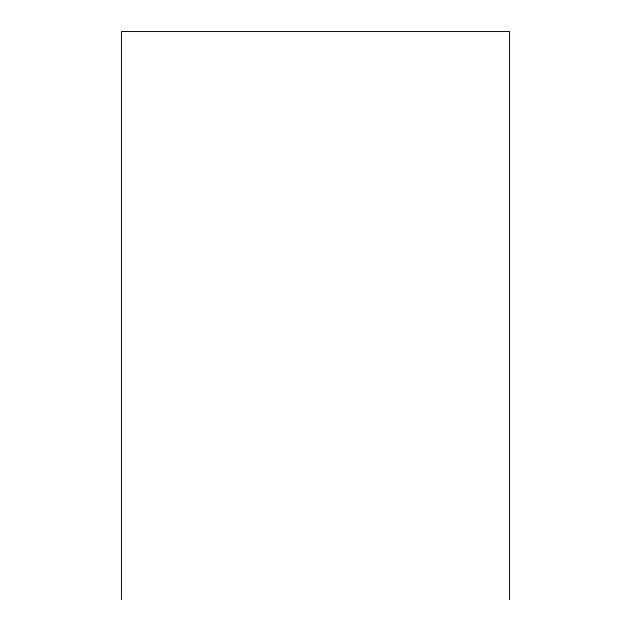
<?xml version="1.0" encoding="UTF-8"?>
<svg xmlns="http://www.w3.org/2000/svg" width="631" height="631" viewBox="0 0 631 631"><rect width="100%" height="100%" fill="white"/><g stroke="black" fill="none" stroke-linecap="round" stroke-linejoin="round"><path stroke-width="0.95" d="M509.548 599.45L509.548 31.55L121.452 31.55L121.452 599.45"/></g></svg>
